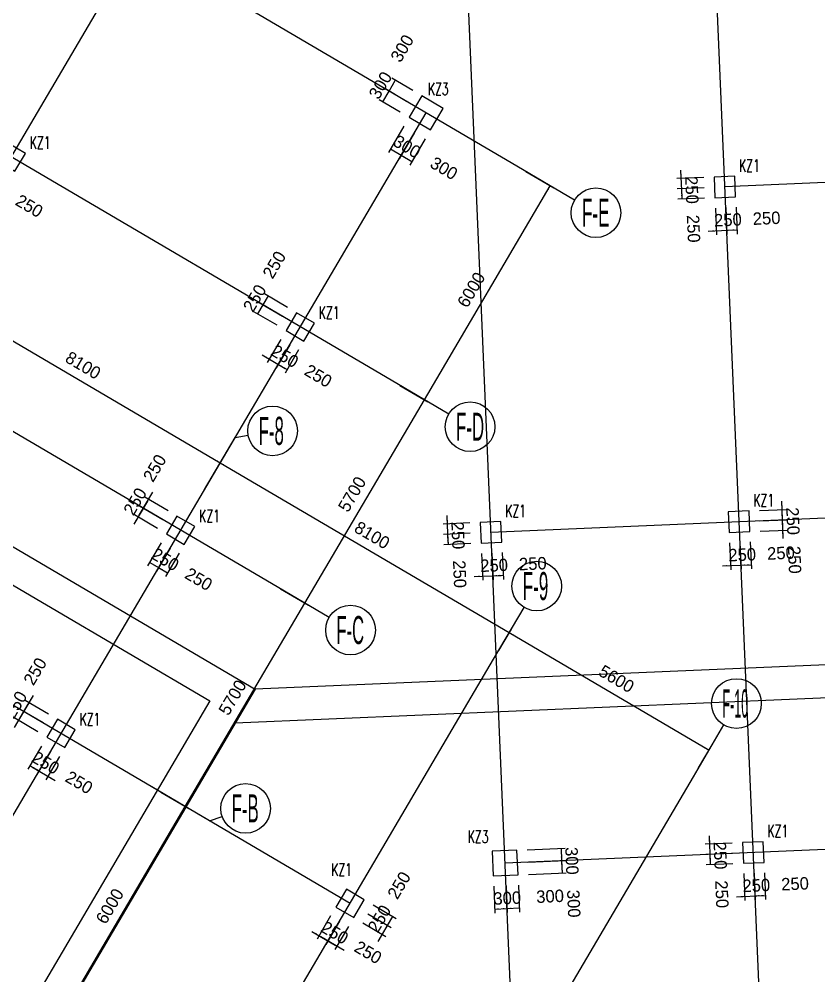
# Model space of a CAD drawing. Extents: x 387171 to 699106, y 11966 to 245688.
# Drawn here: x 637994 to 657316, y 117362 to 140485 of the extents above; entities that cross this region are included whole.
import ezdxf

# ---------------------------------------------------------------- set-up
doc = ezdxf.new("R2010")
doc.units = 0
doc.header["$LTSCALE"] = 100
doc.header["$MEASUREMENT"] = 0
for name, color, linetype in [('AXIS', 3, 'Continuous'), ('COLU', 7, 'Continuous'), ('DIM', 3, 'Continuous'), ('DOTE', 253, 'Continuous'), ('L-AXIS', 3, 'Continuous'), ('NUM', 7, 'Continuous')]:
    doc.layers.add(name, color=color, linetype=linetype)
doc.styles.get("Standard").update_dxf_attribs({"font": 'standard'})
doc.styles.add('tk', font='tk')
doc.dimstyles.get("Standard").update_dxf_attribs({"dimtxt": 300, "dimasz": 100, "dimexe": 100, "dimexo": 250, "dimgap": 100, "dimtad": 0, "dimtoh": 1, "dimdec": 0, "dimdsep": 46, "dimcen": 0.09, "dimclrt": 7, "dimadec": 0, "dimazin": 0, "dimtfac": 1, "dimtdec": 4, "dimtofl": 0, "dimtmove": 0, "dimatfit": 3, "dimfxl": 1, "dimtolj": 1, "dimtzin": 0, "dimarcsym": 0})

# ---------------------------------------------------------------- blocks, each defined once
blk = doc.blocks.new('*D1998')
at = {"layer": 'L-AXIS', "color": 0, "linetype": 'ByBlock', "lineweight": -2}
for p, q in [((649584, 125228), (649887, 125744)), ((649836, 125658), (654664, 122819)), ((654411, 122390), (654714, 122905))]:
    blk.add_line(p, q, dxfattribs=at)
for points in [[(649836, 125658), (649931, 125621), (649914, 125593)], [(654664, 122819), (654569, 122856), (654586, 122884)]]:
    blk.add_solid(points, dxfattribs=at)
at = {"layer": 'L-AXIS', "color": 7, "linetype": 'Continuous', "lineweight": -2, "insert": (652427, 124540), "char_height": 300, "width": 775, "attachment_point": 5, "rotation": 329.5454, "style": 'tk'}
blk.add_mtext('5600', dxfattribs=at)
blk = doc.blocks.new('*D2946')
at = {"layer": 'L-AXIS', "color": 0, "linetype": 'ByBlock', "lineweight": -2}
for p, q in [((642601, 129334), (642905, 129849)), ((642854, 129763), (649836, 125658)), ((649584, 125228), (649887, 125744))]:
    blk.add_line(p, q, dxfattribs=at)
for points in [[(642854, 129763), (642949, 129727), (642932, 129698)], [(649836, 125658), (649742, 125694), (649759, 125723)]]:
    blk.add_solid(points, dxfattribs=at)
at = {"layer": 'L-AXIS', "color": 7, "linetype": 'Continuous', "lineweight": -2, "insert": (646523, 128012), "char_height": 300, "width": 775, "attachment_point": 5, "rotation": 329.5454, "style": 'tk'}
blk.add_mtext('8100', dxfattribs=at)
blk = doc.blocks.new('*D2828')
at = {"layer": 'L-AXIS', "color": 0, "linetype": 'ByBlock', "lineweight": -2}
for p, q in [((650236, 136803), (650913, 136405)), ((647786, 131283), (650827, 136455)), ((647194, 131631), (647872, 131233))]:
    blk.add_line(p, q, dxfattribs=at)
for points in [[(650827, 136455), (650790, 136361), (650762, 136378)], [(647786, 131283), (647822, 131378), (647851, 131361)]]:
    blk.add_solid(points, dxfattribs=at)
at = {"layer": 'L-AXIS', "color": 7, "linetype": 'Continuous', "lineweight": -2, "insert": (648918, 133944), "char_height": 300, "width": 770, "attachment_point": 5, "rotation": 59.5454, "style": 'tk'}
blk.add_mtext('6000', dxfattribs=at)
blk = doc.blocks.new('*D4675')
at = {"layer": 'L-AXIS', "color": 0, "linetype": 'ByBlock', "lineweight": -2}
for p, q in [((644305, 126717), (644983, 126319)), ((642007, 121456), (644896, 126370)), ((641416, 121804), (642094, 121405))]:
    blk.add_line(p, q, dxfattribs=at)
for points in [[(644896, 126370), (644860, 126275), (644831, 126292)], [(642007, 121456), (642044, 121551), (642072, 121534)]]:
    blk.add_solid(points, dxfattribs=at)
at = {"layer": 'L-AXIS', "color": 7, "linetype": 'Continuous', "lineweight": -2, "insert": (643150, 124090), "char_height": 300, "width": 780, "attachment_point": 5, "rotation": 59.5454, "style": 'tk'}
blk.add_mtext('5700', dxfattribs=at)
blk = doc.blocks.new('*D4248')
at = {"layer": 'L-AXIS', "color": 0, "linetype": 'ByBlock', "lineweight": -2}
for p, q in [((641416, 121804), (642094, 121405)), ((638966, 116284), (642007, 121456)), ((638375, 116631), (639052, 116233))]:
    blk.add_line(p, q, dxfattribs=at)
for points in [[(642007, 121456), (641971, 121361), (641942, 121378)], [(638966, 116284), (639003, 116379), (639031, 116362)]]:
    blk.add_solid(points, dxfattribs=at)
at = {"layer": 'L-AXIS', "color": 7, "linetype": 'Continuous', "lineweight": -2, "insert": (640185, 119047), "char_height": 300, "width": 770, "attachment_point": 5, "rotation": 59.5454, "style": 'tk'}
blk.add_mtext('6000', dxfattribs=at)
blk = doc.blocks.new('_AXISO')
blk.add_circle((0, 0), 0.5)
blk = doc.blocks.new('*D321')
at = {"layer": 'L-AXIS', "color": 0, "linetype": 'ByBlock', "lineweight": -2}
for p, q in [((635619, 133439), (635922, 133955)), ((635871, 133869), (642854, 129763)), ((642601, 129334), (642905, 129849))]:
    blk.add_line(p, q, dxfattribs=at)
for points in [[(635871, 133869), (635966, 133832), (635949, 133804)], [(642854, 129763), (642759, 129800), (642776, 129828)]]:
    blk.add_solid(points, dxfattribs=at)
at = {"layer": 'L-AXIS', "color": 7, "linetype": 'Continuous', "lineweight": -2, "insert": (639540, 132118), "char_height": 300, "width": 775, "attachment_point": 5, "rotation": 329.5454, "style": 'tk'}
blk.add_mtext('8100', dxfattribs=at)
blk = doc.blocks.new('*D55')
at = {"layer": 'L-AXIS', "color": 0, "linetype": 'ByBlock', "lineweight": -2}
for p, q in [((647194, 131631), (647872, 131233)), ((644896, 126370), (647786, 131283)), ((644305, 126717), (644983, 126319))]:
    blk.add_line(p, q, dxfattribs=at)
for points in [[(647786, 131283), (647749, 131189), (647721, 131205)], [(644896, 126370), (644933, 126464), (644962, 126447)]]:
    blk.add_solid(points, dxfattribs=at)
at = {"layer": 'L-AXIS', "color": 7, "linetype": 'Continuous', "lineweight": -2, "insert": (646039, 129004), "char_height": 300, "width": 780, "attachment_point": 5, "rotation": 59.5454, "style": 'tk'}
blk.add_mtext('5700', dxfattribs=at)
blk = doc.blocks.new('*D3124')
at = {"layer": 'DIM', "color": 0, "linetype": 'ByBlock', "lineweight": -2}
for p, q in [((648326, 128486), (648354, 127837)), ((648884, 128310), (648235, 128282)), ((648895, 128060), (648245, 128033))]:
    blk.add_line(p, q, dxfattribs=at)
for points in [[(648335, 128287), (648314, 128386), (648347, 128387)], [(648345, 128037), (648366, 127938), (648333, 127936)]]:
    blk.add_solid(points, dxfattribs=at)
at = {"layer": 'DIM', "color": 7, "linetype": 'Continuous', "lineweight": -2, "insert": (648597, 128007), "char_height": 300, "width": 566.67, "attachment_point": 5, "rotation": 272.444, "style": 'tk'}
blk.add_mtext('250', dxfattribs=at)
blk = doc.blocks.new('*D3074')
at = {"layer": 'DIM', "color": 0, "linetype": 'ByBlock', "lineweight": -2}
for p, q in [((648895, 128060), (648245, 128033)), ((648345, 128037), (648356, 127787)), ((648906, 127810), (648256, 127783))]:
    blk.add_line(p, q, dxfattribs=at)
for points in [[(648345, 128037), (648366, 127938), (648333, 127936)], [(648356, 127787), (648335, 127886), (648368, 127888)]]:
    blk.add_solid(points, dxfattribs=at)
at = {"layer": 'DIM', "color": 7, "linetype": 'Continuous', "lineweight": -2, "insert": (648637, 127072), "char_height": 300, "width": 566.67, "attachment_point": 5, "rotation": 272.444, "style": 'tk'}
blk.add_mtext('250', dxfattribs=at)
blk = doc.blocks.new('*D3826')
at = {"layer": 'DIM', "color": 0, "linetype": 'ByBlock', "lineweight": -2}
for p, q in [((649166, 127571), (649194, 126922)), ((649416, 127582), (649443, 126933)), ((648990, 127013), (649639, 127041))]:
    blk.add_line(p, q, dxfattribs=at)
for points in [[(649189, 127022), (649090, 127001), (649089, 127034)], [(649439, 127033), (649538, 127053), (649540, 127020)]]:
    blk.add_solid(points, dxfattribs=at)
at = {"layer": 'DIM', "color": 7, "linetype": 'Continuous', "lineweight": -2, "insert": (649469, 127284), "char_height": 300, "width": 566.67, "attachment_point": 5, "rotation": 2.444, "style": 'tk'}
blk.add_mtext('250', dxfattribs=at)
blk = doc.blocks.new('*D3573')
at = {"layer": 'DIM', "color": 0, "linetype": 'ByBlock', "lineweight": -2}
for p, q in [((649416, 127582), (649443, 126933)), ((649665, 127593), (649693, 126943)), ((649439, 127033), (649689, 127043))]:
    blk.add_line(p, q, dxfattribs=at)
for points in [[(649439, 127033), (649538, 127053), (649540, 127020)], [(649689, 127043), (649590, 127022), (649588, 127056)]]:
    blk.add_solid(points, dxfattribs=at)
at = {"layer": 'DIM', "color": 7, "linetype": 'Continuous', "lineweight": -2, "insert": (650404, 127324), "char_height": 300, "width": 566.67, "attachment_point": 5, "rotation": 2.444, "style": 'tk'}
blk.add_mtext('250', dxfattribs=at)
blk = doc.blocks.new('*D2245')
at = {"layer": 'DIM', "color": 0, "linetype": 'ByBlock', "lineweight": -2}
for p, q in [((645520, 118811), (645191, 118250)), ((645736, 118684), (645406, 118123)), ((645069, 118438), (645629, 118108))]:
    blk.add_line(p, q, dxfattribs=at)
for points in [[(645242, 118336), (645147, 118373), (645164, 118401)], [(645457, 118210), (645552, 118173), (645535, 118145)]]:
    blk.add_solid(points, dxfattribs=at)
at = {"layer": 'DIM', "color": 7, "linetype": 'Continuous', "lineweight": -2, "insert": (645618, 118405), "char_height": 300, "width": 566.67, "attachment_point": 5, "rotation": 329.5454, "style": 'tk'}
blk.add_mtext('250', dxfattribs=at)
blk = doc.blocks.new('*D2116')
at = {"layer": 'DIM', "color": 0, "linetype": 'ByBlock', "lineweight": -2}
for p, q in [((645736, 118684), (645406, 118123)), ((645951, 118557), (645622, 117997)), ((645285, 118311), (645845, 117982))]:
    blk.add_line(p, q, dxfattribs=at)
for points in [[(645457, 118210), (645362, 118246), (645379, 118275)], [(645673, 118083), (645767, 118047), (645750, 118018)]]:
    blk.add_solid(points, dxfattribs=at)
at = {"layer": 'DIM', "color": 7, "linetype": 'Continuous', "lineweight": -2, "insert": (646425, 117930), "char_height": 300, "width": 566.67, "attachment_point": 5, "rotation": 329.5454, "style": 'tk'}
blk.add_mtext('250', dxfattribs=at)
blk = doc.blocks.new('*D2861')
at = {"layer": 'DIM', "color": 0, "linetype": 'ByBlock', "lineweight": -2}
for p, q in [((646420, 118861), (646981, 118532)), ((646294, 118646), (646854, 118316)), ((646666, 118195), (646996, 118755))]:
    blk.add_line(p, q, dxfattribs=at)
for points in [[(646894, 118583), (646931, 118677), (646959, 118660)], [(646768, 118367), (646731, 118272), (646703, 118289)]]:
    blk.add_solid(points, dxfattribs=at)
at = {"layer": 'DIM', "color": 7, "linetype": 'Continuous', "lineweight": -2, "insert": (646699, 118744), "char_height": 300, "width": 566.67, "attachment_point": 5, "rotation": 59.5454, "style": 'tk'}
blk.add_mtext('250', dxfattribs=at)
blk = doc.blocks.new('*D2421')
at = {"layer": 'DIM', "color": 0, "linetype": 'ByBlock', "lineweight": -2}
for p, q in [((646420, 118861), (646981, 118532)), ((646547, 119077), (647107, 118747)), ((646894, 118583), (647021, 118798))]:
    blk.add_line(p, q, dxfattribs=at)
for points in [[(646894, 118583), (646931, 118677), (646959, 118660)], [(647021, 118798), (646985, 118703), (646956, 118720)]]:
    blk.add_solid(points, dxfattribs=at)
at = {"layer": 'DIM', "color": 7, "linetype": 'Continuous', "lineweight": -2, "insert": (647174, 119551), "char_height": 300, "width": 566.67, "attachment_point": 5, "rotation": 59.5454, "style": 'tk'}
blk.add_mtext('250', dxfattribs=at)
blk = doc.blocks.new('*D1583')
at = {"layer": 'DIM', "color": 0, "linetype": 'ByBlock', "lineweight": -2}
for p, q in [((644007, 133795), (643880, 133580)), ((644481, 133516), (643920, 133846)), ((644354, 133301), (643794, 133630))]:
    blk.add_line(p, q, dxfattribs=at)
for points in [[(643880, 133580), (643916, 133674), (643945, 133657)], [(644007, 133795), (643970, 133701), (643942, 133717)]]:
    blk.add_solid(points, dxfattribs=at)
at = {"layer": 'DIM', "color": 7, "linetype": 'Continuous', "lineweight": -2, "insert": (644159, 134548), "char_height": 300, "width": 566.67, "attachment_point": 5, "rotation": 59.5454, "style": 'tk'}
blk.add_mtext('250', dxfattribs=at)
blk = doc.blocks.new('*D1187')
at = {"layer": 'DIM', "color": 0, "linetype": 'ByBlock', "lineweight": -2}
for p, q in [((643880, 133580), (643753, 133364)), ((644354, 133301), (643794, 133630)), ((644227, 133085), (643667, 133415))]:
    blk.add_line(p, q, dxfattribs=at)
for points in [[(643753, 133364), (643789, 133459), (643818, 133442)], [(643880, 133580), (643844, 133485), (643815, 133502)]]:
    blk.add_solid(points, dxfattribs=at)
at = {"layer": 'DIM', "color": 7, "linetype": 'Continuous', "lineweight": -2, "insert": (643685, 133741), "char_height": 300, "width": 566.67, "attachment_point": 5, "rotation": 59.5454, "style": 'tk'}
blk.add_mtext('250', dxfattribs=at)
blk = doc.blocks.new('*D1119')
at = {"layer": 'DIM', "color": 0, "linetype": 'ByBlock', "lineweight": -2}
for p, q in [((644316, 132743), (643987, 132183)), ((644532, 132616), (644202, 132056)), ((643865, 132370), (644425, 132041))]:
    blk.add_line(p, q, dxfattribs=at)
for points in [[(644037, 132269), (643943, 132305), (643960, 132334)], [(644253, 132142), (644347, 132106), (644331, 132077)]]:
    blk.add_solid(points, dxfattribs=at)
at = {"layer": 'DIM', "color": 7, "linetype": 'Continuous', "lineweight": -2, "insert": (644414, 132337), "char_height": 300, "width": 566.67, "attachment_point": 5, "rotation": 329.5454, "style": 'tk'}
blk.add_mtext('250', dxfattribs=at)
blk = doc.blocks.new('*D2020')
at = {"layer": 'DIM', "color": 0, "linetype": 'ByBlock', "lineweight": -2}
for p, q in [((644532, 132616), (644202, 132056)), ((644747, 132490), (644418, 131929)), ((644253, 132142), (644468, 132016))]:
    blk.add_line(p, q, dxfattribs=at)
for points in [[(644253, 132142), (644347, 132106), (644331, 132077)], [(644468, 132016), (644374, 132052), (644391, 132081)]]:
    blk.add_solid(points, dxfattribs=at)
at = {"layer": 'DIM', "color": 7, "linetype": 'Continuous', "lineweight": -2, "insert": (645221, 131863), "char_height": 300, "width": 566.67, "attachment_point": 5, "rotation": 329.5454, "style": 'tk'}
blk.add_mtext('250', dxfattribs=at)
blk = doc.blocks.new('*D3288')
at = {"layer": 'DIM', "color": 0, "linetype": 'ByBlock', "lineweight": -2}
for p, q in [((637549, 136722), (637220, 136162)), ((637765, 136595), (637435, 136035)), ((637270, 136248), (637486, 136121))]:
    blk.add_line(p, q, dxfattribs=at)
for points in [[(637270, 136248), (637365, 136212), (637348, 136183)], [(637486, 136121), (637391, 136158), (637408, 136186)]]:
    blk.add_solid(points, dxfattribs=at)
at = {"layer": 'DIM', "color": 7, "linetype": 'Continuous', "lineweight": -2, "insert": (638239, 135969), "char_height": 300, "width": 566.67, "attachment_point": 5, "rotation": 329.5454, "style": 'tk'}
blk.add_mtext('250', dxfattribs=at)
blk = doc.blocks.new('*D1184')
at = {"layer": 'DIM', "color": 0, "linetype": 'ByBlock', "lineweight": -2}
for p, q in [((641219, 129054), (640889, 128494)), ((641592, 128603), (641031, 128932)), ((641465, 128387), (640905, 128717))]:
    blk.add_line(p, q, dxfattribs=at)
for points in [[(641117, 128882), (641154, 128976), (641183, 128959)], [(640991, 128666), (640954, 128571), (640926, 128588)]]:
    blk.add_solid(points, dxfattribs=at)
at = {"layer": 'DIM', "color": 7, "linetype": 'Continuous', "lineweight": -2, "insert": (641270, 129635), "char_height": 300, "width": 566.67, "attachment_point": 5, "rotation": 59.5454, "style": 'tk'}
blk.add_mtext('250', dxfattribs=at)
blk = doc.blocks.new('*D2059')
at = {"layer": 'DIM', "color": 0, "linetype": 'ByBlock', "lineweight": -2}
for p, q in [((641092, 128839), (640763, 128278)), ((641465, 128387), (640905, 128717)), ((641338, 128172), (640778, 128501))]:
    blk.add_line(p, q, dxfattribs=at)
for points in [[(640991, 128666), (641027, 128761), (641056, 128744)], [(640864, 128451), (640828, 128356), (640799, 128373)]]:
    blk.add_solid(points, dxfattribs=at)
at = {"layer": 'DIM', "color": 7, "linetype": 'Continuous', "lineweight": -2, "insert": (640796, 128828), "char_height": 300, "width": 566.67, "attachment_point": 5, "rotation": 59.5454, "style": 'tk'}
blk.add_mtext('250', dxfattribs=at)
blk = doc.blocks.new('*D2019')
at = {"layer": 'DIM', "color": 0, "linetype": 'ByBlock', "lineweight": -2}
for p, q in [((641427, 127830), (641098, 127269)), ((641642, 127703), (641313, 127143)), ((641148, 127356), (641364, 127229))]:
    blk.add_line(p, q, dxfattribs=at)
for points in [[(641148, 127356), (641243, 127319), (641226, 127290)], [(641364, 127229), (641269, 127265), (641286, 127294)]]:
    blk.add_solid(points, dxfattribs=at)
at = {"layer": 'DIM', "color": 7, "linetype": 'Continuous', "lineweight": -2, "insert": (641525, 127424), "char_height": 300, "width": 566.67, "attachment_point": 5, "rotation": 329.5454, "style": 'tk'}
blk.add_mtext('250', dxfattribs=at)
blk = doc.blocks.new('*D1627')
at = {"layer": 'DIM', "color": 0, "linetype": 'ByBlock', "lineweight": -2}
for p, q in [((641642, 127703), (641313, 127143)), ((641858, 127576), (641529, 127016)), ((641364, 127229), (641579, 127102))]:
    blk.add_line(p, q, dxfattribs=at)
for points in [[(641364, 127229), (641458, 127192), (641441, 127164)], [(641579, 127102), (641485, 127138), (641501, 127167)]]:
    blk.add_solid(points, dxfattribs=at)
at = {"layer": 'DIM', "color": 7, "linetype": 'Continuous', "lineweight": -2, "insert": (642332, 126949), "char_height": 300, "width": 566.67, "attachment_point": 5, "rotation": 329.5454, "style": 'tk'}
blk.add_mtext('250', dxfattribs=at)
blk = doc.blocks.new('*D2056')
at = {"layer": 'DIM', "color": 0, "linetype": 'ByBlock', "lineweight": -2}
for p, q in [((638330, 124140), (638000, 123580)), ((638703, 123689), (638142, 124019)), ((638576, 123474), (638015, 123803))]:
    blk.add_line(p, q, dxfattribs=at)
for points in [[(638228, 123968), (638265, 124063), (638293, 124046)], [(638102, 123753), (638065, 123658), (638037, 123675)]]:
    blk.add_solid(points, dxfattribs=at)
at = {"layer": 'DIM', "color": 7, "linetype": 'Continuous', "lineweight": -2, "insert": (638381, 124721), "char_height": 300, "width": 566.67, "attachment_point": 5, "rotation": 59.5454, "style": 'tk'}
blk.add_mtext('250', dxfattribs=at)
blk = doc.blocks.new('*D1953')
at = {"layer": 'DIM', "color": 0, "linetype": 'ByBlock', "lineweight": -2}
for p, q in [((638203, 123925), (637874, 123365)), ((638576, 123474), (638015, 123803)), ((638449, 123258), (637889, 123588))]:
    blk.add_line(p, q, dxfattribs=at)
for points in [[(638102, 123753), (638138, 123847), (638167, 123830)], [(637975, 123537), (637939, 123442), (637910, 123459)]]:
    blk.add_solid(points, dxfattribs=at)
at = {"layer": 'DIM', "color": 7, "linetype": 'Continuous', "lineweight": -2, "insert": (637907, 123914), "char_height": 300, "width": 566.67, "attachment_point": 5, "rotation": 59.5454, "style": 'tk'}
blk.add_mtext('250', dxfattribs=at)
blk = doc.blocks.new('*D1625')
at = {"layer": 'DIM', "color": 0, "linetype": 'ByBlock', "lineweight": -2}
for p, q in [((638538, 122916), (638208, 122356)), ((638753, 122789), (638424, 122229)), ((638259, 122442), (638475, 122315))]:
    blk.add_line(p, q, dxfattribs=at)
for points in [[(638259, 122442), (638354, 122406), (638337, 122377)], [(638475, 122315), (638380, 122352), (638397, 122380)]]:
    blk.add_solid(points, dxfattribs=at)
at = {"layer": 'DIM', "color": 7, "linetype": 'Continuous', "lineweight": -2, "insert": (638636, 122510), "char_height": 300, "width": 566.67, "attachment_point": 5, "rotation": 329.5454, "style": 'tk'}
blk.add_mtext('250', dxfattribs=at)
blk = doc.blocks.new('*D2535')
at = {"layer": 'DIM', "color": 0, "linetype": 'ByBlock', "lineweight": -2}
for p, q in [((638753, 122789), (638424, 122229)), ((638969, 122663), (638639, 122102)), ((638302, 122417), (638863, 122087))]:
    blk.add_line(p, q, dxfattribs=at)
for points in [[(638475, 122315), (638380, 122352), (638397, 122380)], [(638690, 122188), (638785, 122152), (638768, 122123)]]:
    blk.add_solid(points, dxfattribs=at)
at = {"layer": 'DIM', "color": 7, "linetype": 'Continuous', "lineweight": -2, "insert": (639443, 122036), "char_height": 300, "width": 566.67, "attachment_point": 5, "rotation": 329.5454, "style": 'tk'}
blk.add_mtext('250', dxfattribs=at)
blk = doc.blocks.new('*D146')
at = {"layer": 'DIM', "color": 0, "linetype": 'ByBlock', "lineweight": -2}
for p, q in [((654533, 136659), (653884, 136631)), ((653975, 136835), (654003, 136185)), ((654544, 136409), (653895, 136381))]:
    blk.add_line(p, q, dxfattribs=at)
for points in [[(653984, 136635), (653963, 136734), (653996, 136736)], [(653994, 136385), (654015, 136286), (653982, 136285)]]:
    blk.add_solid(points, dxfattribs=at)
at = {"layer": 'DIM', "color": 7, "linetype": 'Continuous', "lineweight": -2, "insert": (654246, 136356), "char_height": 300, "width": 566.67, "attachment_point": 5, "rotation": 272.444, "style": 'tk'}
blk.add_mtext('250', dxfattribs=at)
blk = doc.blocks.new('*D1015')
at = {"layer": 'DIM', "color": 0, "linetype": 'ByBlock', "lineweight": -2}
for p, q in [((654544, 136409), (653895, 136381)), ((653994, 136385), (654005, 136136)), ((654555, 136159), (653905, 136131))]:
    blk.add_line(p, q, dxfattribs=at)
for points in [[(653994, 136385), (654015, 136286), (653982, 136285)], [(654005, 136136), (653984, 136235), (654018, 136236)]]:
    blk.add_solid(points, dxfattribs=at)
at = {"layer": 'DIM', "color": 7, "linetype": 'Continuous', "lineweight": -2, "insert": (654286, 135420), "char_height": 300, "width": 566.67, "attachment_point": 5, "rotation": 272.444, "style": 'tk'}
blk.add_mtext('250', dxfattribs=at)
blk = doc.blocks.new('*D747')
at = {"layer": 'DIM', "color": 0, "linetype": 'ByBlock', "lineweight": -2}
for p, q in [((654815, 135920), (654843, 135270)), ((655065, 135931), (655093, 135281)), ((654639, 135362), (655288, 135390))]:
    blk.add_line(p, q, dxfattribs=at)
for points in [[(654839, 135370), (654739, 135349), (654738, 135383)], [(655088, 135381), (655188, 135402), (655189, 135369)]]:
    blk.add_solid(points, dxfattribs=at)
at = {"layer": 'DIM', "color": 7, "linetype": 'Continuous', "lineweight": -2, "insert": (655118, 135633), "char_height": 300, "width": 566.67, "attachment_point": 5, "rotation": 2.444, "style": 'tk'}
blk.add_mtext('250', dxfattribs=at)
blk = doc.blocks.new('*D604')
at = {"layer": 'DIM', "color": 0, "linetype": 'ByBlock', "lineweight": -2}
for p, q in [((655065, 135931), (655093, 135281)), ((655315, 135941), (655342, 135292)), ((655088, 135381), (655338, 135392))]:
    blk.add_line(p, q, dxfattribs=at)
for points in [[(655088, 135381), (655188, 135402), (655189, 135369)], [(655338, 135392), (655239, 135371), (655237, 135404)]]:
    blk.add_solid(points, dxfattribs=at)
at = {"layer": 'DIM', "color": 7, "linetype": 'Continuous', "lineweight": -2, "insert": (656053, 135672), "char_height": 300, "width": 566.67, "attachment_point": 5, "rotation": 2.444, "style": 'tk'}
blk.add_mtext('250', dxfattribs=at)
blk = doc.blocks.new('*D2777')
at = {"layer": 'DIM', "color": 0, "linetype": 'ByBlock', "lineweight": -2}
for p, q in [((655160, 127827), (655188, 127178)), ((655410, 127838), (655438, 127188)), ((654984, 127269), (655634, 127297))]:
    blk.add_line(p, q, dxfattribs=at)
for points in [[(655184, 127278), (655085, 127257), (655083, 127290)], [(655434, 127288), (655533, 127309), (655534, 127276)]]:
    blk.add_solid(points, dxfattribs=at)
at = {"layer": 'DIM', "color": 7, "linetype": 'Continuous', "lineweight": -2, "insert": (655463, 127540), "char_height": 300, "width": 566.67, "attachment_point": 5, "rotation": 2.444, "style": 'tk'}
blk.add_mtext('250', dxfattribs=at)
blk = doc.blocks.new('*D2732')
at = {"layer": 'DIM', "color": 0, "linetype": 'ByBlock', "lineweight": -2}
for p, q in [((655410, 127838), (655438, 127188)), ((655660, 127849), (655688, 127199)), ((655434, 127288), (655683, 127299))]:
    blk.add_line(p, q, dxfattribs=at)
for points in [[(655434, 127288), (655533, 127309), (655534, 127276)], [(655683, 127299), (655584, 127278), (655583, 127311)]]:
    blk.add_solid(points, dxfattribs=at)
at = {"layer": 'DIM', "color": 7, "linetype": 'Continuous', "lineweight": -2, "insert": (656399, 127580), "char_height": 300, "width": 566.67, "attachment_point": 5, "rotation": 2.444, "style": 'tk'}
blk.add_mtext('250', dxfattribs=at)
blk = doc.blocks.new('*D2431')
at = {"layer": 'DIM', "color": 0, "linetype": 'ByBlock', "lineweight": -2}
for p, q in [((656457, 127933), (656429, 128582)), ((655888, 128359), (656538, 128386)), ((655899, 128109), (656549, 128137))]:
    blk.add_line(p, q, dxfattribs=at)
for points in [[(656438, 128382), (656417, 128481), (656450, 128483)], [(656449, 128132), (656470, 128033), (656436, 128032)]]:
    blk.add_solid(points, dxfattribs=at)
at = {"layer": 'DIM', "color": 7, "linetype": 'Continuous', "lineweight": -2, "insert": (656729, 127417), "char_height": 300, "width": 566.67, "attachment_point": 5, "rotation": 272.444, "style": 'tk'}
blk.add_mtext('250', dxfattribs=at)
blk = doc.blocks.new('*D3244')
at = {"layer": 'DIM', "color": 0, "linetype": 'ByBlock', "lineweight": -2}
for p, q in [((656447, 128182), (656419, 128832)), ((655878, 128609), (656527, 128636)), ((655888, 128359), (656538, 128386))]:
    blk.add_line(p, q, dxfattribs=at)
for points in [[(656427, 128632), (656406, 128731), (656440, 128733)], [(656438, 128382), (656459, 128283), (656426, 128282)]]:
    blk.add_solid(points, dxfattribs=at)
at = {"layer": 'DIM', "color": 7, "linetype": 'Continuous', "lineweight": -2, "insert": (656689, 128353), "char_height": 300, "width": 566.67, "attachment_point": 5, "rotation": 272.444, "style": 'tk'}
blk.add_mtext('250', dxfattribs=at)
blk = doc.blocks.new('*D4461')
at = {"layer": 'DIM', "color": 0, "linetype": 'ByBlock', "lineweight": -2}
for p, q in [((654662, 120750), (654690, 120100)), ((655220, 120573), (654570, 120545)), ((655231, 120323), (654581, 120296))]:
    blk.add_line(p, q, dxfattribs=at)
for points in [[(654670, 120550), (654649, 120649), (654683, 120650)], [(654681, 120300), (654702, 120201), (654669, 120199)]]:
    blk.add_solid(points, dxfattribs=at)
at = {"layer": 'DIM', "color": 7, "linetype": 'Continuous', "lineweight": -2, "insert": (654933, 120270), "char_height": 300, "width": 566.67, "attachment_point": 5, "rotation": 272.444, "style": 'tk'}
blk.add_mtext('250', dxfattribs=at)
blk = doc.blocks.new('*D4126')
at = {"layer": 'DIM', "color": 0, "linetype": 'ByBlock', "lineweight": -2}
for p, q in [((655231, 120323), (654581, 120296)), ((654681, 120300), (654692, 120050)), ((655241, 120074), (654592, 120046))]:
    blk.add_line(p, q, dxfattribs=at)
for points in [[(654681, 120300), (654702, 120201), (654669, 120199)], [(654692, 120050), (654671, 120149), (654704, 120151)]]:
    blk.add_solid(points, dxfattribs=at)
at = {"layer": 'DIM', "color": 7, "linetype": 'Continuous', "lineweight": -2, "insert": (654972, 119335), "char_height": 300, "width": 566.67, "attachment_point": 5, "rotation": 272.444, "style": 'tk'}
blk.add_mtext('250', dxfattribs=at)
blk = doc.blocks.new('*D357')
at = {"layer": 'DIM', "color": 0, "linetype": 'ByBlock', "lineweight": -2}
for p, q in [((655502, 119835), (655529, 119185)), ((655751, 119845), (655779, 119196)), ((655325, 119276), (655975, 119304))]:
    blk.add_line(p, q, dxfattribs=at)
for points in [[(655775, 119296), (655874, 119317), (655875, 119283)], [(655525, 119285), (655426, 119264), (655424, 119297)]]:
    blk.add_solid(points, dxfattribs=at)
at = {"layer": 'DIM', "color": 7, "linetype": 'Continuous', "lineweight": -2, "insert": (655804, 119547), "char_height": 300, "width": 566.67, "attachment_point": 5, "rotation": 2.444, "style": 'tk'}
blk.add_mtext('250', dxfattribs=at)
blk = doc.blocks.new('*D234')
at = {"layer": 'DIM', "color": 0, "linetype": 'ByBlock', "lineweight": -2}
for p, q in [((655751, 119845), (655779, 119196)), ((656001, 119856), (656029, 119206)), ((655775, 119296), (656025, 119306))]:
    blk.add_line(p, q, dxfattribs=at)
for points in [[(655775, 119296), (655874, 119317), (655875, 119283)], [(656025, 119306), (655925, 119285), (655924, 119319)]]:
    blk.add_solid(points, dxfattribs=at)
at = {"layer": 'DIM', "color": 7, "linetype": 'Continuous', "lineweight": -2, "insert": (656740, 119587), "char_height": 300, "width": 566.67, "attachment_point": 5, "rotation": 2.444, "style": 'tk'}
blk.add_mtext('250', dxfattribs=at)
blk = doc.blocks.new('*D919')
at = {"layer": 'DIM', "color": 0, "linetype": 'ByBlock', "lineweight": -2}
for p, q in [((647289, 137898), (646915, 137262)), ((647547, 137746), (647174, 137110)), ((646966, 137348), (647224, 137196))]:
    blk.add_line(p, q, dxfattribs=at)
for points in [[(646966, 137348), (647060, 137312), (647044, 137283)], [(647224, 137196), (647130, 137233), (647147, 137261)]]:
    blk.add_solid(points, dxfattribs=at)
at = {"layer": 'DIM', "color": 7, "linetype": 'Continuous', "lineweight": -2, "insert": (647364, 137404), "char_height": 300, "width": 566.67, "attachment_point": 5, "rotation": 329.5454, "style": 'tk'}
blk.add_mtext('300', dxfattribs=at)
blk = doc.blocks.new('*D4668')
at = {"layer": 'DIM', "color": 0, "linetype": 'ByBlock', "lineweight": -2}
for p, q in [((647547, 137746), (647174, 137110)), ((647806, 137594), (647432, 136958)), ((647224, 137196), (647483, 137044))]:
    blk.add_line(p, q, dxfattribs=at)
for points in [[(647224, 137196), (647319, 137160), (647302, 137131)], [(647483, 137044), (647388, 137081), (647405, 137109)]]:
    blk.add_solid(points, dxfattribs=at)
at = {"layer": 'DIM', "color": 7, "linetype": 'Continuous', "lineweight": -2, "insert": (648258, 136879), "char_height": 300, "width": 566.67, "attachment_point": 5, "rotation": 329.5454, "style": 'tk'}
blk.add_mtext('300', dxfattribs=at)
blk = doc.blocks.new('*D1675')
at = {"layer": 'DIM', "color": 0, "linetype": 'ByBlock', "lineweight": -2}
for p, q in [((646779, 138487), (646931, 138746)), ((647352, 138498), (646845, 138797)), ((647200, 138240), (646693, 138538))]:
    blk.add_line(p, q, dxfattribs=at)
for points in [[(646931, 138746), (646895, 138651), (646866, 138668)], [(646779, 138487), (646816, 138582), (646844, 138565)]]:
    blk.add_solid(points, dxfattribs=at)
at = {"layer": 'DIM', "color": 7, "linetype": 'Continuous', "lineweight": -2, "insert": (646723, 138886), "char_height": 300, "width": 566.67, "attachment_point": 5, "rotation": 59.5454, "style": 'tk'}
blk.add_mtext('300', dxfattribs=at)
blk = doc.blocks.new('*D4552')
at = {"layer": 'DIM', "color": 0, "linetype": 'ByBlock', "lineweight": -2}
for p, q in [((646931, 138746), (647083, 139004)), ((647504, 138757), (646997, 139055)), ((647352, 138498), (646845, 138797))]:
    blk.add_line(p, q, dxfattribs=at)
for points in [[(647083, 139004), (647047, 138910), (647018, 138927)], [(646931, 138746), (646968, 138840), (646996, 138824)]]:
    blk.add_solid(points, dxfattribs=at)
at = {"layer": 'DIM', "color": 7, "linetype": 'Continuous', "lineweight": -2, "insert": (647249, 139779), "char_height": 300, "width": 566.67, "attachment_point": 5, "rotation": 59.5454, "style": 'tk'}
blk.add_mtext('300', dxfattribs=at)
blk = doc.blocks.new('*D1412')
at = {"layer": 'DIM', "color": 0, "linetype": 'ByBlock', "lineweight": -2}
for p, q in [((649459, 119527), (649487, 118878)), ((649759, 119539), (649787, 118890)), ((649483, 118977), (649782, 118990))]:
    blk.add_line(p, q, dxfattribs=at)
for points in [[(649483, 118977), (649582, 118998), (649583, 118965)], [(649782, 118990), (649683, 118969), (649682, 119003)]]:
    blk.add_solid(points, dxfattribs=at)
at = {"layer": 'DIM', "color": 7, "linetype": 'Continuous', "lineweight": -2, "insert": (649787, 119241), "char_height": 300, "width": 566.67, "attachment_point": 5, "rotation": 2.444, "style": 'tk'}
blk.add_mtext('300', dxfattribs=at)
blk = doc.blocks.new('*D4288')
at = {"layer": 'DIM', "color": 0, "linetype": 'ByBlock', "lineweight": -2}
for p, q in [((650059, 119552), (650086, 118903)), ((649759, 119539), (649787, 118890)), ((649782, 118990), (650082, 119003))]:
    blk.add_line(p, q, dxfattribs=at)
for points in [[(649782, 118990), (649882, 119011), (649883, 118978)], [(650082, 119003), (649983, 118982), (649982, 119015)]]:
    blk.add_solid(points, dxfattribs=at)
at = {"layer": 'DIM', "color": 7, "linetype": 'Continuous', "lineweight": -2, "insert": (650822, 119285), "char_height": 300, "width": 566.67, "attachment_point": 5, "rotation": 2.444, "style": 'tk'}
blk.add_mtext('300', dxfattribs=at)
blk = doc.blocks.new('*D2441')
at = {"layer": 'DIM', "color": 0, "linetype": 'ByBlock', "lineweight": -2}
for p, q in [((650272, 120412), (651186, 120451)), ((651086, 120447), (651099, 120147)), ((650285, 120112), (651199, 120151))]:
    blk.add_line(p, q, dxfattribs=at)
for points in [[(651086, 120447), (651107, 120348), (651074, 120346)], [(651099, 120147), (651078, 120246), (651111, 120248)]]:
    blk.add_solid(points, dxfattribs=at)
at = {"layer": 'DIM', "color": 7, "linetype": 'Continuous', "lineweight": -2, "insert": (651349, 120142), "char_height": 300, "width": 566.67, "attachment_point": 5, "rotation": 272.444, "style": 'tk'}
blk.add_mtext('300', dxfattribs=at)
blk = doc.blocks.new('*D308')
at = {"layer": 'DIM', "color": 0, "linetype": 'ByBlock', "lineweight": -2}
for p, q in [((650285, 120112), (651199, 120151)), ((651099, 120147), (651112, 119847)), ((650298, 119813), (651211, 119852))]:
    blk.add_line(p, q, dxfattribs=at)
for points in [[(651099, 120147), (651120, 120048), (651086, 120046)], [(651112, 119847), (651091, 119947), (651124, 119948)]]:
    blk.add_solid(points, dxfattribs=at)
at = {"layer": 'DIM', "color": 7, "linetype": 'Continuous', "lineweight": -2, "insert": (651393, 119107), "char_height": 300, "width": 566.67, "attachment_point": 5, "rotation": 272.444, "style": 'tk'}
blk.add_mtext('300', dxfattribs=at)
blk = doc.blocks.new('后浇带现场')
at = {"color": 6, "lineweight": 30}
for points in [[(821257, 720830), (821257, 688843), (805860, 662656), (825600, 651049), (814026, 631365), (812236, 611185), (845904, 608199)], [(822057, 720830), (822057, 688625), (806955, 662940), (826695, 651333), (814807, 631115), (813104, 611911), (845975, 608996)], [(844284, 652084), (826695, 651333)], [(844318, 651285), (826212, 650512)], [(826290, 650644), (826695, 651333)]]:
    blk.add_lwpolyline(points, dxfattribs=at)

msp = doc.modelspace()

# ---------------------------------------------------------------- linework, layer by layer
at = {"layer": 'COLU'}
for points in [[(647415.4, 138113.1), (647932.7, 137809), (648236.8, 138326.2), (647719.6, 138630.3)], [(637460.3, 137064.2), (637891.3, 136810.8), (638144.7, 137241.8), (637713.7, 137495.3)], [(654804.4, 136169.6), (655304, 136191), (655282.6, 136690.5), (654783.1, 136669.2)], [(644442.8, 132958.7), (644873.8, 132705.3), (645127.2, 133136.3), (644696.2, 133389.7)], [(655149.8, 128077), (655649.4, 128098.3), (655628, 128597.9), (655128.5, 128576.6)], [(641553.7, 128045.1), (641984.7, 127791.7), (642238.1, 128222.7), (641807.1, 128476.1)], [(649155.3, 127821.2), (649654.8, 127842.5), (649633.5, 128342), (649134, 128320.7)], [(638664.6, 123131.6), (639095.6, 122878.1), (639349, 123309.1), (638918, 123562.6)], [(655491, 120084.3), (655990.5, 120105.6), (655969.2, 120605.1), (655469.6, 120583.8)], [(649448.6, 119776.3), (650048.1, 119801.9), (650022.5, 120401.4), (649423, 120375.8)], [(645647, 119026), (646078.1, 118772.6), (646331.5, 119203.6), (645900.5, 119457)]]:
    msp.add_lwpolyline(points, close=True, dxfattribs=at)
at = {"layer": 'DOTE'}
for p, q in [((657302.9, 83495.4), (652697.2, 191403.4)), ((651237.4, 84902.3), (646702.6, 191147.6)), ((650020.1, 136929.7), (605931.4, 162852.9)), ((646978.9, 131757.5), (609872.7, 153575.2)), ((628983.2, 122153.7), (646343.1, 151678.2)), ((644089.8, 126843.9), (604557.8, 150087.9)), ((645989.3, 119114.8), (611077, 139642.5)), ((635965.7, 118048.2), (647826.1, 138219.7)), ((662137.1, 136732.8), (655043.5, 136430.1)), ((662482.5, 128640.2), (649394.4, 128081.6)), ((639805.6, 108598), (649457, 125012.6)), ((647775.5, 111104.2), (654284.4, 122174.2)), ((662823.6, 120647.5), (649735.5, 120088.9))]:
    msp.add_line(p, q, dxfattribs=at)
at = {"layer": 'L-AXIS'}
for p, q in [((651413.3, 136110.5), (650020.1, 136929.7)), ((648372.1, 130938.3), (646978.9, 131757.5)), ((643211.5, 130371.4), (643528.4, 130428.2)), ((642474.6, 129118.1), (643211.5, 130371.4)), ((645483, 126024.8), (644089.8, 126843.9)), ((649457, 125012.6), (650194, 126265.9)), ((654284.4, 122174.2), (655021.3, 123427.5)), ((642594, 121111.2), (641200.8, 121930.4)), ((642594, 121111.2), (642898.5, 121215.7))]:
    msp.add_line(p, q, dxfattribs=at)

# ---------------------------------------------------------------- block references
at = {"color": 3, "lineweight": 30}
msp.add_blockref('后浇带现场', (-182998.7, -527042.1), dxfattribs=at)
at = {"layer": 'AXIS'}
ref = msp.add_blockref('_AXISO', (651930.5, 135806.4), dxfattribs=dict(at, xscale=1199.999999999997, yscale=1200, rotation=359.999645787379))
ref.add_attrib('A', 'F-E', (651591.1, 135467), dxfattribs={"height": 678.82, "style": 'tk', "width": 0.45614})
ref = msp.add_blockref('_AXISO', (644119, 130533.9), dxfattribs=dict(at, xscale=1199.999999999997, yscale=1200, rotation=359.999645787379))
ref.add_attrib('A', 'F-8', (643779.6, 130194.4), dxfattribs={"height": 678.82, "style": 'tk', "width": 0.448276})
ref = msp.add_blockref('_AXISO', (648889.3, 130634.2), dxfattribs=dict(at, xscale=1199.999999999997, yscale=1200, rotation=359.999645787379))
ref.add_attrib('A', 'F-D', (648549.9, 130294.8), dxfattribs={"height": 678.82, "style": 'tk', "width": 0.448276})
ref = msp.add_blockref('_AXISO', (650498.1, 126783.1), dxfattribs=dict(at, xscale=1199.999999999997, yscale=1200, rotation=359.999645787379))
ref.add_attrib('A', 'F-9', (650158.7, 126443.7), dxfattribs={"height": 678.82, "style": 'tk', "width": 0.45614})
ref = msp.add_blockref('_AXISO', (646000.3, 125720.6), dxfattribs=dict(at, xscale=1199.999999999997, yscale=1200, rotation=359.999645787379))
ref.add_attrib('A', 'F-C', (645660.9, 125381.2), dxfattribs={"height": 678.82, "style": 'tk', "width": 0.440678})
ref = msp.add_blockref('_AXISO', (655325.4, 123944.7), dxfattribs=dict(at, xscale=1199.999999999997, yscale=1200, rotation=359.999645787379))
ref.add_attrib('A', 'F-10', (654986, 123605.3), dxfattribs={"height": 678.82, "style": 'tk', "width": 0.333333})
ref = msp.add_blockref('_AXISO', (643466, 121410.5), dxfattribs=dict(at, xscale=1199.999999999997, yscale=1200, rotation=359.999645787379))
ref.add_attrib('A', 'F-B', (643126.6, 121071.1), dxfattribs={"height": 678.82, "style": 'tk', "width": 0.448276})

# ---------------------------------------------------------------- texts
at = {"layer": 'NUM', "color": 200, "width": 0.7}
for s, p in [('KZ3', (647870.6, 138649.7)), ('KZ1', (638250.8, 137347.9)), ('KZ1', (655388.7, 136796.6)), ('KZ1', (645233.3, 133242.4)), ('KZ1', (655734.1, 128703.9)), ('KZ1', (642344.2, 128328.8)), ('KZ1', (649739.6, 128448.1)), ('KZ1', (639455.1, 123415.2)), ('KZ1', (656075.3, 120711.2)), ('KZ3', (648832.7, 120574)), ('KZ1', (645534.3, 119778.5))]:
    msp.add_text(s, height=300, dxfattribs=at).set_placement(p)

# ---------------------------------------------------------------- dimensions: what is measured, and where the dimension line sits
at = {"layer": 'DIM', "color": 200}
for base, p1, p2, angle, picture, middle in [((647083.3, 139004.4), (647567.5, 138371.7), (647719.6, 138630.3), 239.54537, '*D4552', (646978.3, 139319.1)), ((647483.1, 137044.3), (647674.1, 137961.1), (647932.7, 137809), 149.54537, '*D4668', (647797.8, 137149.3)), ((651111.6, 119847.3), (650035.3, 120101.7), (650048.1, 119801.9), 92.44399, '*D308', (651370.7, 119640.1)), ((650082.2, 119003), (649748.3, 119789.1), (650048.1, 119801.9), 182.44399, '*D4288', (650289.4, 119262.1))]:
    dim = msp.add_linear_dim(base=base, p1=p1, p2=p2, angle=angle, dimstyle='Standard', dxfattribs=at)
    dim.commit()
    dim.dimension.update_dxf_attribs({"geometry": picture, "text_midpoint": middle})
for p1, p2, distance, picture, middle in [((647415.4, 138113.1), (647567.5, 138371.7), 738.1, '*D1675', (646453.2, 138425.9)), ((647415.4, 138113.1), (647674.1, 137961.1), -887.1, '*D919', (646904.6, 137674.5)), ((637675.8, 136937.5), (637891.3, 136810.8), -800, '*D3288', (637800.5, 136226.2)), ((654783.1, 136669.2), (654793.8, 136419.4), -800, '*D146', (654224.3, 136863.6)), ((654793.8, 136419.4), (654804.4, 136169.6), -800, '*D1015', (654264.2, 135928.3)), ((654804.4, 136169.6), (655054.2, 136180.3), -800, '*D747', (654610, 135610.8)), ((655054.2, 136180.3), (655304, 136191), -800, '*D604', (655545.3, 135650.8)), ((644696.2, 133389.7), (644569.5, 133174.2), -800, '*D1583', (643901.6, 134109.9)), ((644569.5, 133174.2), (644442.8, 132958.7), -800, '*D1187', (643427.1, 133302.9)), ((644442.8, 132958.7), (644658.3, 132832), -800, '*D1119', (643976, 132595.1)), ((644658.3, 132832), (644873.8, 132705.3), -800, '*D2020', (644783, 132120.6)), ((641807.1, 128476.1), (641680.4, 128260.6), -800, '*D1184', (641012.5, 129196.3)), ((641680.4, 128260.6), (641553.7, 128045.1), -800, '*D2059', (640538, 128389.3)), ((655638.7, 128348.1), (655628, 128597.9), -800, '*D3244', (656667.8, 128860.5)), ((655649.4, 128098.3), (655638.7, 128348.1), -800, '*D2431', (656707.7, 127925.2)), ((649134, 128320.7), (649144.6, 128070.9), -800, '*D3124', (648575.2, 128515.1)), ((641553.7, 128045.1), (641769.2, 127918.4), -800, '*D2019', (641086.9, 127681.5)), ((641769.2, 127918.4), (641984.7, 127791.7), -800, '*D1627', (641893.9, 127207)), ((649144.6, 128070.9), (649155.3, 127821.2), -800, '*D3074', (648615.1, 127579.8)), ((655149.8, 128077), (655399.6, 128087.7), -800, '*D2777', (654955.4, 127518.2)), ((655399.6, 128087.7), (655649.4, 128098.3), -800, '*D2732', (655890.7, 127558.1)), ((649155.3, 127821.2), (649405.1, 127831.8), -800, '*D3826', (648960.9, 127262.4)), ((649405.1, 127831.8), (649654.8, 127842.5), -800, '*D3573', (649896.2, 127302.3)), ((638918, 123562.6), (638791.3, 123347.1), -800, '*D2056', (638123.4, 124282.8)), ((638791.3, 123347.1), (638664.6, 123131.6), -800, '*D1953', (637648.9, 123475.8)), ((638664.6, 123131.6), (638880.1, 123004.8), -800, '*D1625', (638197.8, 122768)), ((638880.1, 123004.8), (639095.6, 122878.1), -800, '*D2535', (639004.8, 122293.5)), ((655469.6, 120583.8), (655480.3, 120334.1), -800, '*D4461', (654910.8, 120778.3)), ((650022.5, 120401.4), (650035.3, 120101.7), 1064.5, '*D2441', (651326.5, 120675.3)), ((655480.3, 120334.1), (655491, 120084.3), -800, '*D4126', (654950.8, 119843)), ((655491, 120084.3), (655740.7, 120094.9), -800, '*D357', (655296.5, 119525.5)), ((655740.7, 120094.9), (655990.5, 120105.6), -800, '*D234', (656231.8, 119565.4)), ((646204.8, 118988.1), (646331.5, 119203.6), -800, '*D2421', (646916.1, 119112.8)), ((649448.6, 119776.3), (649748.3, 119789.1), -799.6, '*D1412', (649254.2, 119217.9)), ((646078.1, 118772.6), (646204.8, 118988.1), -800, '*D2861', (646441.6, 118305.8)), ((645647, 119026), (645862.6, 118899.3), -800, '*D2245', (645180.3, 118662.4)), ((645862.6, 118899.3), (646078.1, 118772.6), -800, '*D2116', (645987.3, 118187.9))]:
    dim = msp.add_aligned_dim(p1=p1, p2=p2, distance=distance, dimstyle='Standard', dxfattribs=at)
    dim.commit()
    dim.dimension.update_dxf_attribs({"geometry": picture, "text_midpoint": middle})
at = {"layer": 'L-AXIS'}
for base, p1, p2, angle, picture, middle in [((650826.7, 136455.4), (646978.9, 131757.5), (650020.1, 136929.7), 59.54537, '*D2828', (648917.6, 133943.7)), ((642853.9, 129763.2), (635492.1, 133223.6), (642474.6, 129118.1), 329.54537, '*D321', (639540.1, 132117.7)), ((647785.5, 131283.2), (644089.8, 126843.9), (646978.9, 131757.5), 59.54537, '*D55', (646039.3, 129003.8)), ((649836.3, 125657.7), (642474.6, 129118.1), (649457, 125012.6), 329.54537, '*D2946', (646522.5, 128012.1)), ((644896.5, 126369.7), (641200.8, 121930.4), (644089.8, 126843.9), 59.54537, '*D4675', (643150.2, 124090.3)), ((654663.7, 122819.3), (649457, 125012.6), (654284.4, 122174.2), 329.54537, '*D1998', (652427.4, 124540.2)), ((642007.4, 121456.1), (638159.6, 116758.2), (641200.8, 121930.4), 59.54537, '*D4248', (640185.1, 119047.4))]:
    dim = msp.add_linear_dim(base=base, p1=p1, p2=p2, angle=angle, dimstyle='Standard', dxfattribs=at)
    dim.commit()
    dim.dimension.update_dxf_attribs({"geometry": picture, "text_midpoint": middle})

doc.saveas('drawing.dxf')
